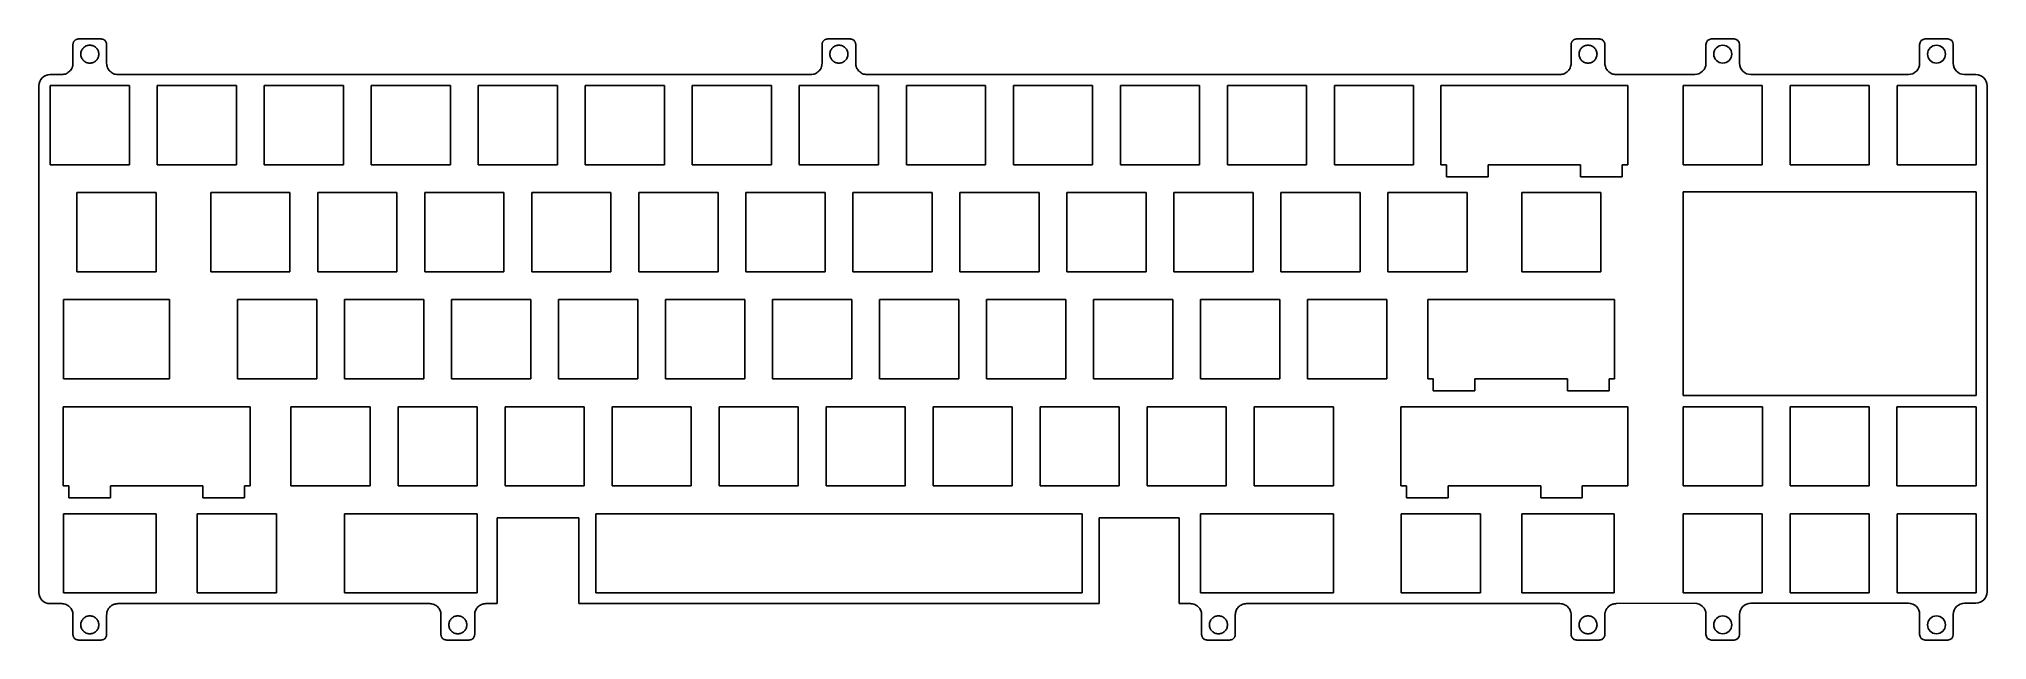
# Model space of a CAD drawing. Header units: millimetres. Extents: x 866 to 1212, y 622 to 729.
import ezdxf

# ---------------------------------------------------------------- set-up
doc = ezdxf.new("R2010")
doc.units = ezdxf.units.MM
doc.linetypes.add('DASHDOT', pattern=[70, 31, -13, 13, -13])
doc.layers.add('1', color=7, linetype='Continuous')

msp = doc.modelspace()

# ---------------------------------------------------------------- linework, layer by layer
at = {"color": 7, "linetype": 'Continuous'}
for p, q in [((1162.376753, 728.287021), (1162.376753, 724.957021)), ((1167.376753, 729.287022), (1163.376753, 729.287022)), ((1168.376753, 728.287022), (1168.376753, 724.957022)), ((1200.416753, 728.287021), (1200.416753, 724.957021)), ((1205.416753, 729.287022), (1201.416753, 729.287022)), ((1206.416753, 728.287022), (1206.416753, 724.957022)), ((1170.376753, 722.957022), (1198.416753, 722.957022)), ((1208.416753, 722.957022), (1210.416753, 722.957022)), ((867.641753, 721.007022), (867.641753, 706.907022)), ((881.741753, 721.007022), (867.641753, 721.007022)), ((881.741753, 706.907022), (881.741753, 721.007022)), ((886.691753, 721.007022), (886.691753, 706.907022)), ((900.791753, 721.007022), (886.691753, 721.007022)), ((900.791753, 706.907022), (900.791753, 721.007022)), ((905.741753, 721.007022), (905.741753, 706.907022)), ((919.841753, 721.007022), (905.741753, 721.007022)), ((919.841753, 706.907022), (919.841753, 721.007022)), ((924.791753, 721.007022), (924.791753, 706.907022)), ((938.891753, 721.007022), (924.791753, 721.007022)), ((938.891753, 706.907022), (938.891753, 721.007022)), ((943.841753, 721.007022), (943.841753, 706.907022)), ((957.941753, 721.007022), (943.841753, 721.007022)), ((957.941753, 706.907022), (957.941753, 721.007022)), ((962.891753, 721.007022), (962.891753, 706.907022)), ((976.991753, 721.007022), (962.891753, 721.007022)), ((976.991753, 706.907022), (976.991753, 721.007022)), ((981.941753, 721.007022), (981.941753, 706.907022)), ((996.041753, 721.007022), (981.941753, 721.007022)), ((996.041753, 706.907022), (996.041753, 721.007022)), ((1000.991753, 721.007022), (1000.991753, 706.907022)), ((1015.091753, 721.007022), (1000.991753, 721.007022)), ((1015.091753, 706.907022), (1015.091753, 721.007022)), ((1020.041753, 721.007022), (1020.041753, 706.907022)), ((1034.141753, 721.007022), (1020.041753, 721.007022)), ((1034.141753, 706.907022), (1034.141753, 721.007022)), ((1039.091753, 721.007022), (1039.091753, 706.907022)), ((1053.191753, 721.007022), (1039.091753, 721.007022)), ((1053.191753, 706.907022), (1053.191753, 721.007022)), ((1058.141753, 721.007022), (1058.141753, 706.907022)), ((1072.241753, 721.007022), (1058.141753, 721.007022)), ((1072.241753, 706.907022), (1072.241753, 721.007022)), ((1091.291753, 721.007022), (1077.191753, 721.007022)), ((1077.191753, 721.007022), (1077.191753, 706.907022)), ((1091.291753, 706.907022), (1091.291753, 721.007022)), ((1110.341753, 721.007022), (1096.241753, 721.007022)), ((1096.241753, 721.007022), (1096.241753, 706.907022)), ((1110.341753, 706.907022), (1110.341753, 721.007022)), ((1148.4668, 721.007022), (1115.1908, 721.007022)), ((1158.296753, 706.907022), (1158.296753, 721.007022)), ((1158.296753, 721.007022), (1172.396753, 721.007022)), ((1172.396753, 721.007022), (1172.396753, 706.907022)), ((1177.346753, 706.907022), (1177.346753, 721.007022)), ((1177.346753, 721.007022), (1191.446753, 721.007022)), ((1191.446753, 721.007022), (1191.446753, 706.907022)), ((1196.396753, 706.907022), (1196.396753, 721.007022)), ((1196.396753, 721.007022), (1210.496753, 721.007022)), ((1210.496753, 721.007022), (1210.496753, 706.907022)), ((1212.416753, 720.957022), (1212.416753, 630.897022)), ((867.641753, 706.907022), (881.741753, 706.907022)), ((886.691753, 706.907022), (900.791753, 706.907022)), ((905.741753, 706.907022), (919.841753, 706.907022)), ((924.791753, 706.907022), (938.891753, 706.907022)), ((943.841753, 706.907022), (957.941753, 706.907022)), ((962.891753, 706.907022), (976.991753, 706.907022)), ((981.941753, 706.907022), (996.041753, 706.907022)), ((1000.991753, 706.907022), (1015.091753, 706.907022)), ((1020.041753, 706.907022), (1034.141753, 706.907022)), ((1039.091753, 706.907022), (1053.191753, 706.907022)), ((1058.141753, 706.907022), (1072.241753, 706.907022)), ((1077.191753, 706.907022), (1091.291753, 706.907022)), ((1096.241753, 706.907022), (1110.341753, 706.907022)), ((1116.190753, 706.907022), (1116.190753, 704.767022)), ((1123.590753, 704.767022), (1116.190753, 704.767022)), ((1123.590753, 706.907022), (1140.066753, 706.907022)), ((1123.590753, 704.767022), (1123.590753, 706.907022)), ((1140.066753, 706.907022), (1140.066753, 704.767022)), ((1147.466753, 704.767022), (1140.066753, 704.767022)), ((1172.396753, 706.907022), (1158.296753, 706.907022)), ((1191.446753, 706.907022), (1177.346753, 706.907022)), ((1210.496753, 706.907022), (1196.396753, 706.907022)), ((872.404253, 701.957022), (872.404253, 687.857022)), ((886.504253, 701.957022), (872.404253, 701.957022)), ((886.504253, 687.857022), (886.504253, 701.957022)), ((896.216753, 701.957022), (896.216753, 687.857022)), ((910.316753, 701.957022), (896.216753, 701.957022)), ((910.316753, 687.857022), (910.316753, 701.957022)), ((915.266753, 701.957022), (915.266753, 687.857022)), ((929.366753, 701.957022), (915.266753, 701.957022)), ((929.366753, 687.857022), (929.366753, 701.957022)), ((934.316753, 701.957022), (934.316753, 687.857022)), ((948.416753, 701.957022), (934.316753, 701.957022)), ((948.416753, 687.857022), (948.416753, 701.957022)), ((953.366753, 701.957022), (953.366753, 687.857022)), ((967.466753, 701.957022), (953.366753, 701.957022)), ((967.466753, 687.857022), (967.466753, 701.957022)), ((972.416753, 701.957022), (972.416753, 687.857022)), ((986.516753, 701.957022), (972.416753, 701.957022)), ((986.516753, 687.857022), (986.516753, 701.957022)), ((991.466753, 701.957022), (991.466753, 687.857022)), ((1005.566753, 701.957022), (991.466753, 701.957022)), ((1005.566753, 687.857022), (1005.566753, 701.957022)), ((1010.516753, 701.957022), (1010.516753, 687.857022)), ((1024.616753, 701.957022), (1010.516753, 701.957022)), ((1024.616753, 687.857022), (1024.616753, 701.957022)), ((1029.566753, 701.957022), (1029.566753, 687.857022)), ((1043.666753, 701.957022), (1029.566753, 701.957022)), ((1043.666753, 687.857022), (1043.666753, 701.957022)), ((1048.616753, 701.957022), (1048.616753, 687.857022)), ((1062.716753, 701.957022), (1048.616753, 701.957022)), ((1062.716753, 687.857022), (1062.716753, 701.957022)), ((1081.766753, 701.957022), (1067.666753, 701.957022)), ((1067.666753, 701.957022), (1067.666753, 687.857022)), ((1081.766753, 687.857022), (1081.766753, 701.957022)), ((1100.816753, 701.957022), (1086.716753, 701.957022)), ((1086.716753, 701.957022), (1086.716753, 687.857022)), ((1100.816753, 687.857022), (1100.816753, 701.957022)), ((1119.866753, 701.957022), (1105.766753, 701.957022)), ((1105.766753, 701.957022), (1105.766753, 687.857022)), ((1119.866753, 687.857022), (1119.866753, 701.957022)), ((1143.679253, 701.957022), (1129.579253, 701.957022)), ((1129.579253, 701.957022), (1129.579253, 687.857022)), ((1143.679253, 687.857022), (1143.679253, 701.957022)), ((1210.466753, 702.097022), (1158.326753, 702.097022)), ((1158.326753, 665.857022), (1158.326753, 702.097022)), ((1210.466753, 665.857022), (1210.466753, 702.097022)), ((872.404253, 687.857022), (886.504253, 687.857022)), ((896.216753, 687.857022), (910.316753, 687.857022)), ((915.266753, 687.857022), (929.366753, 687.857022)), ((934.316753, 687.857022), (948.416753, 687.857022)), ((953.366753, 687.857022), (967.466753, 687.857022)), ((972.416753, 687.857022), (986.516753, 687.857022)), ((991.466753, 687.857022), (1005.566753, 687.857022)), ((1010.516753, 687.857022), (1024.616753, 687.857022)), ((1029.566753, 687.857022), (1043.666753, 687.857022)), ((1048.616753, 687.857022), (1062.716753, 687.857022)), ((1067.666753, 687.857022), (1081.766753, 687.857022)), ((1086.716753, 687.857022), (1100.816753, 687.857022)), ((1105.766753, 687.857022), (1119.866753, 687.857022)), ((1129.579253, 687.857022), (1143.679253, 687.857022)), ((870.033003, 682.907022), (870.033003, 668.807022)), ((888.885503, 682.907022), (870.033003, 682.907022)), ((888.885503, 668.807022), (888.885503, 682.907022)), ((900.979253, 682.907022), (900.979253, 668.807022)), ((915.079253, 682.907022), (900.979253, 682.907022)), ((915.079253, 668.807022), (915.079253, 682.907022)), ((920.029253, 682.907022), (920.029253, 668.807022)), ((934.129253, 682.907022), (920.029253, 682.907022)), ((934.129253, 668.807022), (934.129253, 682.907022)), ((939.079253, 682.907022), (939.079253, 668.807022)), ((953.179253, 682.907022), (939.079253, 682.907022)), ((953.179253, 668.807022), (953.179253, 682.907022)), ((958.129253, 682.907022), (958.129253, 668.807022)), ((972.229253, 682.907022), (958.129253, 682.907022)), ((972.229253, 668.807022), (972.229253, 682.907022)), ((977.179253, 682.907022), (977.179253, 668.807022)), ((991.279253, 682.907022), (977.179253, 682.907022)), ((991.279253, 668.807022), (991.279253, 682.907022)), ((996.229253, 682.907022), (996.229253, 668.807022)), ((1010.329253, 682.907022), (996.229253, 682.907022)), ((1010.329253, 668.807022), (1010.329253, 682.907022)), ((1015.279253, 682.907022), (1015.279253, 668.807022)), ((1029.379253, 682.907022), (1015.279253, 682.907022)), ((1029.379253, 668.807022), (1029.379253, 682.907022)), ((1048.429253, 682.907022), (1034.329253, 682.907022)), ((1034.329253, 682.907022), (1034.329253, 668.807022)), ((1048.429253, 668.807022), (1048.429253, 682.907022)), ((1067.479253, 682.907022), (1053.379253, 682.907022)), ((1053.379253, 682.907022), (1053.379253, 668.807022)), ((1067.479253, 668.807022), (1067.479253, 682.907022)), ((1086.529253, 682.907022), (1072.429253, 682.907022)), ((1072.429253, 682.907022), (1072.429253, 668.807022)), ((1086.529253, 668.807022), (1086.529253, 682.907022)), ((1105.579253, 682.907022), (1091.479253, 682.907022)), ((1091.479253, 682.907022), (1091.479253, 668.807022)), ((1105.579253, 668.807022), (1105.579253, 682.907022)), ((1146.123526, 682.907022), (1112.847526, 682.907022)), ((870.033003, 668.807022), (888.885503, 668.807022)), ((900.979253, 668.807022), (915.079253, 668.807022)), ((920.029253, 668.807022), (934.129253, 668.807022)), ((939.079253, 668.807022), (953.179253, 668.807022)), ((958.129253, 668.807022), (972.229253, 668.807022)), ((977.179253, 668.807022), (991.279253, 668.807022)), ((996.229253, 668.807022), (1010.329253, 668.807022)), ((1015.279253, 668.807022), (1029.379253, 668.807022)), ((1034.329253, 668.807022), (1048.429253, 668.807022)), ((1053.379253, 668.807022), (1067.479253, 668.807022)), ((1072.429253, 668.807022), (1086.529253, 668.807022)), ((1091.479253, 668.807022), (1105.579253, 668.807022)), ((1113.847479, 668.807022), (1113.847479, 666.667022)), ((1121.247479, 666.667022), (1113.847479, 666.667022)), ((1121.247479, 668.807022), (1137.723479, 668.807022)), ((1121.247479, 666.667022), (1121.247479, 668.807022)), ((1137.723479, 668.807022), (1137.723479, 666.667022)), ((1145.123479, 666.667022), (1137.723479, 666.667022)), ((1210.466753, 665.857022), (1158.326753, 665.857022)), ((903.236026, 663.857022), (869.960026, 663.857022)), ((910.504253, 663.857022), (910.504253, 649.757022)), ((924.604253, 663.857022), (910.504253, 663.857022)), ((924.604253, 649.757022), (924.604253, 663.857022)), ((929.554253, 663.857022), (929.554253, 649.757022)), ((943.654253, 663.857022), (929.554253, 663.857022)), ((943.654253, 649.757022), (943.654253, 663.857022)), ((948.604253, 663.857022), (948.604253, 649.757022)), ((962.704253, 663.857022), (948.604253, 663.857022)), ((962.704253, 649.757022), (962.704253, 663.857022)), ((967.654253, 663.857022), (967.654253, 649.757022)), ((981.754253, 663.857022), (967.654253, 663.857022)), ((981.754253, 649.757022), (981.754253, 663.857022)), ((986.704253, 663.857022), (986.704253, 649.757022)), ((1000.804253, 663.857022), (986.704253, 663.857022)), ((1000.804253, 649.757022), (1000.804253, 663.857022)), ((1005.754253, 663.857022), (1005.754253, 649.757022)), ((1019.854253, 663.857022), (1005.754253, 663.857022)), ((1019.854253, 649.757022), (1019.854253, 663.857022)), ((1038.904253, 663.857022), (1024.804253, 663.857022)), ((1024.804253, 663.857022), (1024.804253, 649.757022)), ((1038.904253, 649.757022), (1038.904253, 663.857022)), ((1057.954253, 663.857022), (1043.854253, 663.857022)), ((1043.854253, 663.857022), (1043.854253, 649.757022)), ((1057.954253, 649.757022), (1057.954253, 663.857022)), ((1077.004253, 663.857022), (1062.904253, 663.857022)), ((1062.904253, 663.857022), (1062.904253, 649.757022)), ((1077.004253, 649.757022), (1077.004253, 663.857022)), ((1096.054253, 663.857022), (1081.954253, 663.857022)), ((1081.954253, 663.857022), (1081.954253, 649.757022)), ((1096.054253, 649.757022), (1096.054253, 663.857022)), ((1148.4668, 663.857022), (1108.085003, 663.857022)), ((1158.326753, 649.757022), (1158.326753, 663.857022)), ((1158.326753, 663.857022), (1172.436753, 663.857022)), ((1172.436753, 663.857022), (1172.436753, 649.757022)), ((1191.446753, 663.857022), (1177.346753, 663.857022)), ((1177.346753, 663.857022), (1177.346753, 649.757022)), ((1191.446753, 649.757022), (1191.446753, 663.857022)), ((1196.361753, 663.857022), (1196.361753, 649.757022)), ((1210.461753, 649.757022), (1210.461753, 663.857022)), ((870.959979, 649.757022), (870.959979, 647.617022)), ((878.359979, 649.757022), (894.835979, 649.757022)), ((878.359979, 647.617022), (878.359979, 649.757022)), ((894.835979, 649.757022), (894.835979, 647.617022)), ((910.504253, 649.757022), (924.604253, 649.757022)), ((929.554253, 649.757022), (943.654253, 649.757022)), ((948.604253, 649.757022), (962.704253, 649.757022)), ((967.654253, 649.757022), (981.754253, 649.757022)), ((986.704253, 649.757022), (1000.804253, 649.757022)), ((1005.754253, 649.757022), (1019.854253, 649.757022)), ((1024.804253, 649.757022), (1038.904253, 649.757022)), ((1043.854253, 649.757022), (1057.954253, 649.757022)), ((1062.904253, 649.757022), (1077.004253, 649.757022)), ((1081.954253, 649.757022), (1096.054253, 649.757022)), ((1109.084956, 649.757022), (1109.084956, 647.617022)), ((1116.484956, 649.757022), (1132.960956, 649.757022)), ((1116.484956, 647.617022), (1116.484956, 649.757022)), ((1132.960956, 649.757022), (1132.960956, 647.617022)), ((1177.346753, 649.757022), (1191.446753, 649.757022)), ((878.359979, 647.617022), (870.959979, 647.617022)), ((902.235979, 647.617022), (894.835979, 647.617022)), ((1116.484956, 647.617022), (1109.084956, 647.617022)), ((1140.360956, 647.617022), (1132.960956, 647.617022)), ((870.023003, 644.807022), (870.023003, 630.707022)), ((886.504253, 630.707022), (886.504253, 644.807022)), ((893.831753, 644.807022), (893.831753, 630.707022)), ((907.931753, 644.807022), (893.831753, 644.807022)), ((907.931753, 630.707022), (907.931753, 644.807022)), ((920.029253, 644.807022), (920.029253, 630.707022)), ((943.654253, 630.707022), (943.654253, 644.807022)), ((947.201701, 644.067022), (947.201701, 628.807022)), ((961.751701, 628.807022), (961.751701, 644.067022)), ((964.748753, 644.807022), (964.748753, 630.707022)), ((1051.334753, 644.807022), (964.748753, 644.807022)), ((1051.334753, 630.707022), (1051.334753, 644.807022)), ((1054.351701, 644.067022), (1054.351701, 628.807022)), ((1068.601701, 628.807022), (1068.601701, 644.067022)), ((1072.429253, 644.807022), (1072.429253, 630.707022)), ((1096.054253, 630.707022), (1096.054253, 644.807022)), ((1122.248003, 644.807022), (1108.148003, 644.807022)), ((1108.148003, 644.807022), (1108.148003, 630.707022)), ((1122.248003, 630.707022), (1122.248003, 644.807022)), ((1129.579253, 644.807022), (1129.579253, 630.707022)), ((1146.060503, 630.707022), (1146.060503, 644.807022)), ((1172.396753, 644.807022), (1158.296753, 644.807022)), ((1158.296753, 644.807022), (1158.296753, 630.707022)), ((1172.396753, 630.707022), (1172.396753, 644.807022)), ((1191.446753, 644.807022), (1177.346753, 644.807022)), ((1177.346753, 644.807022), (1177.346753, 630.707022)), ((1191.446753, 630.707022), (1191.446753, 644.807022)), ((1210.496753, 644.807022), (1196.396753, 644.807022)), ((1196.396753, 644.807022), (1196.396753, 630.707022)), ((1210.496753, 630.707022), (1210.496753, 644.807022)), ((893.831753, 630.707022), (907.931753, 630.707022)), ((964.748753, 630.707022), (1051.334753, 630.707022)), ((1108.148003, 630.707022), (1122.248003, 630.707022)), ((1158.296753, 630.707022), (1172.396753, 630.707022)), ((1198.416753, 628.897022), (1170.376753, 628.897022)), ((1177.346753, 630.707022), (1191.446753, 630.707022)), ((1196.396753, 630.707022), (1210.496753, 630.707022)), ((1210.416753, 628.897022), (1208.416753, 628.897022)), ((1162.376753, 626.897021), (1162.376753, 623.337022)), ((1168.376753, 626.897021), (1168.376753, 623.337022)), ((1200.416753, 626.897021), (1200.416753, 623.337022)), ((1206.416753, 626.897021), (1206.416753, 623.337022)), ((1167.376753, 622.337022), (1163.376753, 622.337022)), ((1201.416753, 622.337022), (1205.416753, 622.337022))]:
    msp.add_line(p, q, dxfattribs=at)
for p, q in [((869.691753, 722.957022), (867.641753, 722.957022)), ((879.691661, 722.957022), (1003.039253, 722.957022)), ((1013.039004, 722.957022), (1136.386753, 722.957022)), ((1146.386513, 722.957022), (1148.436753, 722.957022)), ((1148.436753, 722.957022), (1160.376753, 722.957022)), ((865.641753, 630.807022), (865.641753, 720.957022)), ((1115.1908, 706.907022), (1115.1908, 721.007022)), ((1148.4668, 721.007022), (1148.4668, 706.907022)), ((1115.1908, 706.907022), (1116.190753, 706.907022)), ((1147.466753, 706.907022), (1148.4668, 706.907022)), ((1147.466753, 706.907022), (1147.466753, 704.767022)), ((1158.326753, 702.097022), (1158.326753, 665.857022)), ((1112.847526, 668.807022), (1112.847526, 682.907022)), ((1146.123526, 682.907022), (1146.123526, 668.807022)), ((1112.847526, 668.807022), (1113.847479, 668.807022)), ((1145.123479, 668.807022), (1146.123526, 668.807022)), ((1145.123479, 668.807022), (1145.123479, 666.667022)), ((869.960026, 649.757022), (869.960026, 663.857022)), ((903.236026, 663.857022), (903.236026, 649.757022)), ((1108.085003, 649.757022), (1108.085003, 663.857022)), ((1148.4668, 663.857022), (1148.4668, 649.757022)), ((1196.361753, 663.857022), (1210.461753, 663.857022)), ((869.960026, 649.757022), (870.959979, 649.757022)), ((902.235979, 649.757022), (903.236026, 649.757022)), ((902.235979, 649.757022), (902.235979, 647.617022)), ((1108.085003, 649.757022), (1109.084956, 649.757022)), ((1140.360956, 649.757022), (1148.4668, 649.757022)), ((1140.360956, 649.757022), (1140.360956, 647.617022)), ((1158.326753, 649.757022), (1172.436753, 649.757022)), ((1196.361753, 649.757022), (1210.461753, 649.757022)), ((870.023003, 644.807022), (886.504253, 644.807022)), ((920.029253, 644.807022), (943.654253, 644.807022)), ((947.201701, 644.067022), (961.751701, 644.067022)), ((1054.351701, 644.067022), (1068.601701, 644.067022)), ((1072.429253, 644.807022), (1096.054253, 644.807022)), ((1129.579253, 644.807022), (1146.060503, 644.807022)), ((867.641753, 628.807022), (869.691753, 628.807022)), ((870.023003, 630.707022), (886.504253, 630.707022)), ((879.691753, 628.807022), (935.201701, 628.807022)), ((920.029253, 630.707022), (943.654253, 630.707022)), ((945.201518, 628.807022), (947.201701, 628.807022)), ((961.751701, 628.807022), (1045.010869, 628.807022)), ((1045.010869, 628.807022), (1054.351701, 628.807022)), ((1068.601701, 628.807022), (1070.601701, 628.807022)), ((1072.429253, 630.707022), (1096.054253, 630.707022)), ((1080.601408, 628.807022), (1136.386753, 628.807022)), ((1129.579253, 630.707022), (1146.060503, 630.707022)), ((1146.386753, 628.807022), (1160.376753, 628.897022))]:
    msp.add_line(p, q)
for centre in [(1165.376753, 726.587022), (1203.416753, 726.587022), (1165.376753, 625.037022), (1203.416753, 625.037022)]:
    msp.add_circle(centre, 1.6, dxfattribs=at)
for centre, radius, start, end in [((1163.376753, 728.287022), 1, 90, 180), ((1167.376753, 728.287022), 1, 0, 90), ((1201.416753, 728.287022), 1, 90, 180), ((1205.416753, 728.287022), 1, 0, 90), ((1160.376753, 724.957022), 2, 269.999997, 360), ((1170.376753, 724.957022), 2, 180, 269.999999), ((1198.416753, 724.957022), 2, 269.999999, 360), ((1208.416753, 724.957022), 2, 180, 269.999998), ((1210.416753, 720.957022), 2, 0, 90), ((1160.376753, 626.897022), 2, 0, 90), ((1170.376753, 626.897022), 2, 89.999977, 180), ((1198.416753, 626.897022), 2, 0, 90), ((1208.416753, 626.897022), 2, 89.999976, 180), ((1210.416753, 630.897022), 2, 270, 0), ((1163.376753, 623.337022), 1, 180, 270), ((1167.376753, 623.337022), 1, 270, 0), ((1201.416753, 623.337022), 1, 180, 270), ((1205.416753, 623.337022), 1, 270, 0)]:
    msp.add_arc(centre, radius, start, end, dxfattribs=at)
for centre, start, end in [((867.641753, 720.957022), 90, 180), ((867.641753, 630.807022), 180, 270)]:
    msp.add_arc(centre, 2, start, end)
at = {"layer": '1', "linetype": 'DASHDOT'}
for p, q in [((871.691753, 724.957022), (871.691753, 728.287021)), ((872.691753, 729.287022), (876.691753, 729.287022)), ((877.691753, 724.957022), (877.691753, 728.287022)), ((1005.039253, 724.957022), (1005.039253, 728.287021)), ((1006.039253, 729.287022), (1010.039253, 729.287022)), ((1011.039253, 724.957022), (1011.039253, 728.287022)), ((1138.386753, 724.957022), (1138.386753, 728.287021)), ((1139.386753, 729.287022), (1143.386753, 729.287022)), ((1144.386753, 724.957022), (1144.386753, 728.287022)), ((871.691753, 623.337022), (871.691753, 626.807022)), ((877.691753, 623.337022), (877.691753, 626.807021)), ((937.201701, 626.807022), (937.201701, 623.337022)), ((943.201701, 623.337022), (943.201701, 626.807022)), ((1072.601701, 626.807022), (1072.601701, 623.337022)), ((1078.601701, 623.337022), (1078.601701, 626.807022)), ((1138.386753, 623.337022), (1138.386753, 626.807022)), ((1144.386753, 623.337022), (1144.386753, 626.807021)), ((876.691753, 622.337022), (872.691753, 622.337022)), ((938.201701, 622.337022), (942.201701, 622.337022)), ((1073.601701, 622.337022), (1077.601701, 622.337022)), ((1143.386753, 622.337022), (1139.386753, 622.337022))]:
    msp.add_line(p, q, dxfattribs=at)
for centre, radius, start, end in [((872.691753, 728.287022), 1, 90, 180.000007), ((876.691753, 728.287022), 1, 0, 90), ((1006.039253, 728.287022), 1, 90, 180.000007), ((1010.039253, 728.287022), 1, 0, 90), ((1139.386753, 728.287022), 1, 89.999999, 180.000005), ((1143.386753, 728.287022), 1, 0, 90), ((869.691753, 724.957022), 2, 270, 0), ((874.691753, 726.587022), 1.6, 0, 180), ((874.691753, 726.587022), 1.6, 180, 0), ((879.691753, 724.957021), 2, 180, 270), ((1003.039253, 724.957022), 2, 270, 0), ((1008.039253, 726.587022), 1.6, 0, 180), ((1008.039253, 726.587022), 1.6, 180, 0), ((1013.039253, 724.957021), 2, 180, 270), ((1136.386753, 724.957022), 2, 270, 0), ((1141.386753, 726.587022), 1.6, 0, 180), ((1141.386753, 726.587022), 1.6, 180, 0), ((1146.386753, 724.957021), 2, 180, 270), ((869.691753, 626.807022), 2, 0, 90), ((879.691753, 626.807022), 2, 90, 180.000001), ((935.201701, 626.807022), 2, 0, 90), ((945.201701, 626.807022), 2, 90, 180), ((1070.601701, 626.807022), 2, 0, 90), ((1080.601701, 626.807022), 2, 90, 180), ((1136.386753, 626.807022), 2, 0, 90), ((1146.386753, 626.807022), 2, 90.000005, 180.000017), ((874.691753, 625.037022), 1.6, 0, 180), ((874.691753, 625.037022), 1.6, 180, 0), ((940.201701, 625.037022), 1.6, 0, 180), ((940.201701, 625.037022), 1.6, 180, 0), ((1075.601701, 625.037022), 1.6, 0, 180), ((1075.601701, 625.037022), 1.6, 180, 0), ((1141.386753, 625.037022), 1.6, 0, 180), ((1141.386753, 625.037022), 1.6, 180, 0), ((872.691753, 623.337022), 1, 180, 270), ((876.691753, 623.337022), 1, 270, 0), ((938.201701, 623.337022), 1, 180, 270), ((942.201701, 623.337022), 1, 270, 0), ((1073.601701, 623.337022), 1, 180, 270), ((1077.601701, 623.337022), 1, 270, 0), ((1139.386753, 623.337022), 1, 180, 270), ((1143.386753, 623.337022), 1, 270, 0)]:
    msp.add_arc(centre, radius, start, end, dxfattribs=at)

doc.saveas('drawing.dxf')
